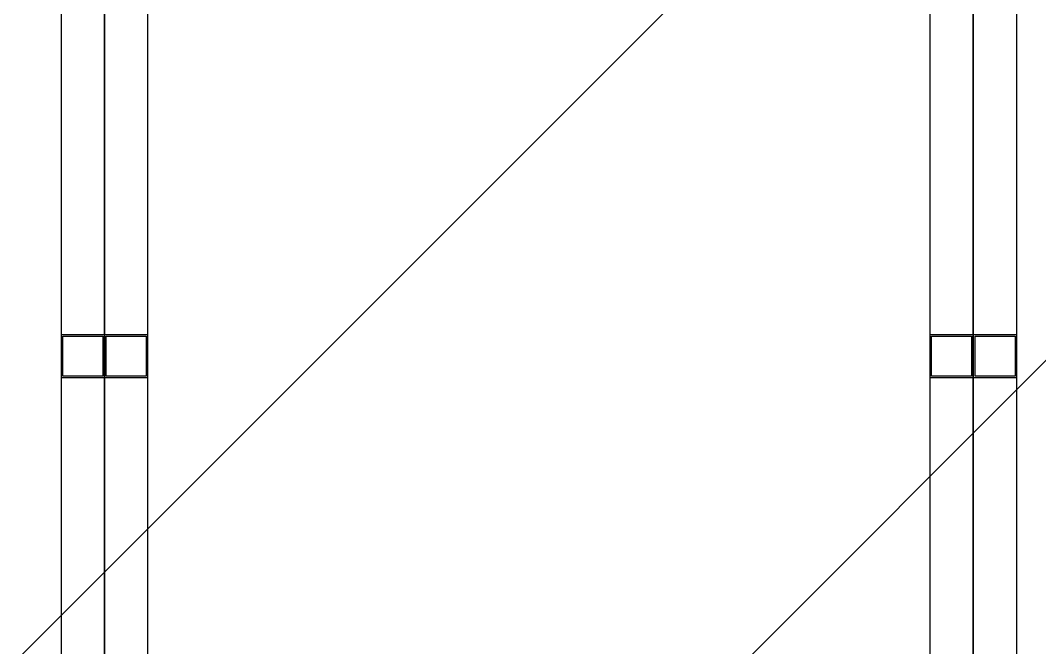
# Model space of a CAD drawing. Header units: millimetres. Extents: x 4133871 to 4440428, y -545651 to -495191.
# Drawn here: x 4199489.2 to 4199700.3, y -500423.4 to -500293.5 of the extents above; entities that cross this region are included whole.
import ezdxf

# ---------------------------------------------------------------- set-up
doc = ezdxf.new("R2010")
doc.units = ezdxf.units.MM
doc.header["$LTSCALE"] = 60
doc.layers.add('3', color=3, linetype='Continuous')

# ---------------------------------------------------------------- blocks, each defined once
blk = doc.blocks.new('KEY PLAN_NEW')
at = {"color": 253}
for p, q in [((-1406.862, -1315.504), (-1406.862, -1428.384)), ((-1400.862, -1428.384), (-1400.862, -1315.504)), ((-1346.862, -1315.504), (-1346.862, -1428.384)), ((-1340.862, -1428.384), (-1340.862, -1315.504)), ((-1406.862, -1370.444), (-1406.862, -1373.444)), ((-1406.862, -1370.444), (-1403.862, -1370.444)), ((-1406.742, -1373.324), (-1406.742, -1370.564)), ((-1406.742, -1370.564), (-1403.982, -1370.564)), ((-1403.982, -1370.564), (-1403.982, -1373.324)), ((-1403.982, -1370.564), (-1403.982, -1373.324)), ((-1403.862, -1373.444), (-1403.862, -1370.444)), ((-1403.862, -1370.444), (-1403.862, -1373.444)), ((-1403.862, -1370.444), (-1400.862, -1370.444)), ((-1403.742, -1373.324), (-1403.742, -1370.564)), ((-1403.742, -1370.564), (-1400.982, -1370.564)), ((-1400.982, -1370.564), (-1400.982, -1373.324)), ((-1400.982, -1370.564), (-1400.982, -1373.324)), ((-1400.862, -1373.444), (-1400.862, -1370.444)), ((-1346.862, -1370.444), (-1346.862, -1373.444)), ((-1346.862, -1370.444), (-1343.862, -1370.444)), ((-1346.742, -1373.324), (-1346.742, -1370.564)), ((-1346.742, -1370.564), (-1343.982, -1370.564)), ((-1343.982, -1370.564), (-1343.982, -1373.324)), ((-1343.982, -1370.564), (-1343.982, -1373.324)), ((-1343.862, -1373.444), (-1343.862, -1370.444)), ((-1343.862, -1370.444), (-1343.862, -1373.444)), ((-1343.862, -1370.444), (-1340.862, -1370.444)), ((-1343.742, -1373.324), (-1343.742, -1370.564)), ((-1343.742, -1370.564), (-1340.982, -1370.564)), ((-1340.982, -1370.564), (-1340.982, -1373.324)), ((-1340.982, -1370.564), (-1340.982, -1373.324)), ((-1340.862, -1373.444), (-1340.862, -1370.444)), ((-1403.862, -1373.444), (-1406.862, -1373.444)), ((-1403.982, -1373.324), (-1406.742, -1373.324)), ((-1400.862, -1373.444), (-1403.862, -1373.444)), ((-1400.982, -1373.324), (-1403.742, -1373.324)), ((-1343.862, -1373.444), (-1346.862, -1373.444)), ((-1343.982, -1373.324), (-1346.742, -1373.324)), ((-1340.862, -1373.444), (-1343.862, -1373.444)), ((-1340.982, -1373.324), (-1343.742, -1373.324))]:
    blk.add_line(p, q, dxfattribs=at)
for points in [[(-1463.862, -1311.944), (-1403.862, -1311.944), (-1403.862, -1431.944), (-1463.862, -1431.944)], [(-1403.862, -1311.944), (-1343.862, -1311.944), (-1343.862, -1431.944), (-1403.862, -1431.944)], [(-1343.862, -1311.944), (-1283.862, -1311.944), (-1283.862, -1431.944), (-1343.862, -1431.944)]]:
    blk.add_lwpolyline(points, close=True, dxfattribs=at)

msp = doc.modelspace()

# ---------------------------------------------------------------- hatches: boundary and pattern name
at = {"layer": '3'}
h = msp.add_hatch(dxfattribs=at)
h.set_pattern_fill('ANSI31', color=256, scale=855.36)
h.set_pattern_definition([(45, (-12566.07, -107751.94), (-75.603857, 75.603857), [])])
h.paths.add_polyline_path([(4199046.58, -500083.05), (4199226.58, -500083.05), (4199226.58, -499723.05), (4199766.58, -499723.05), (4199766.58, -499543.05), (4200866.58, -499543.05), (4200866.58, -499665.45), (4201706.94, -499665.45), (4201706.94, -500263.05), (4201766.58, -500263.05), (4201766.58, -501723.05), (4200515.58, -501723.05), (4200515.58, -501727.55), (4200506.58, -501727.55), (4200506.58, -501903.05), (4199946.58, -501903.05), (4199946.58, -501543.05), (4199586.58, -501543.05), (4199586.58, -501183.05), (4199226.58, -501183.05), (4199226.58, -500823.05), (4198686.58, -500823.05), (4198686.58, -500443.05), (4199046.58, -500443.05)])

# ---------------------------------------------------------------- block references
at = {"xscale": 3, "yscale": 3, "zscale": 3}
msp.add_blockref('KEY PLAN_NEW', (4203718.16, -496247.22), dxfattribs=at)

doc.saveas('drawing.dxf')
